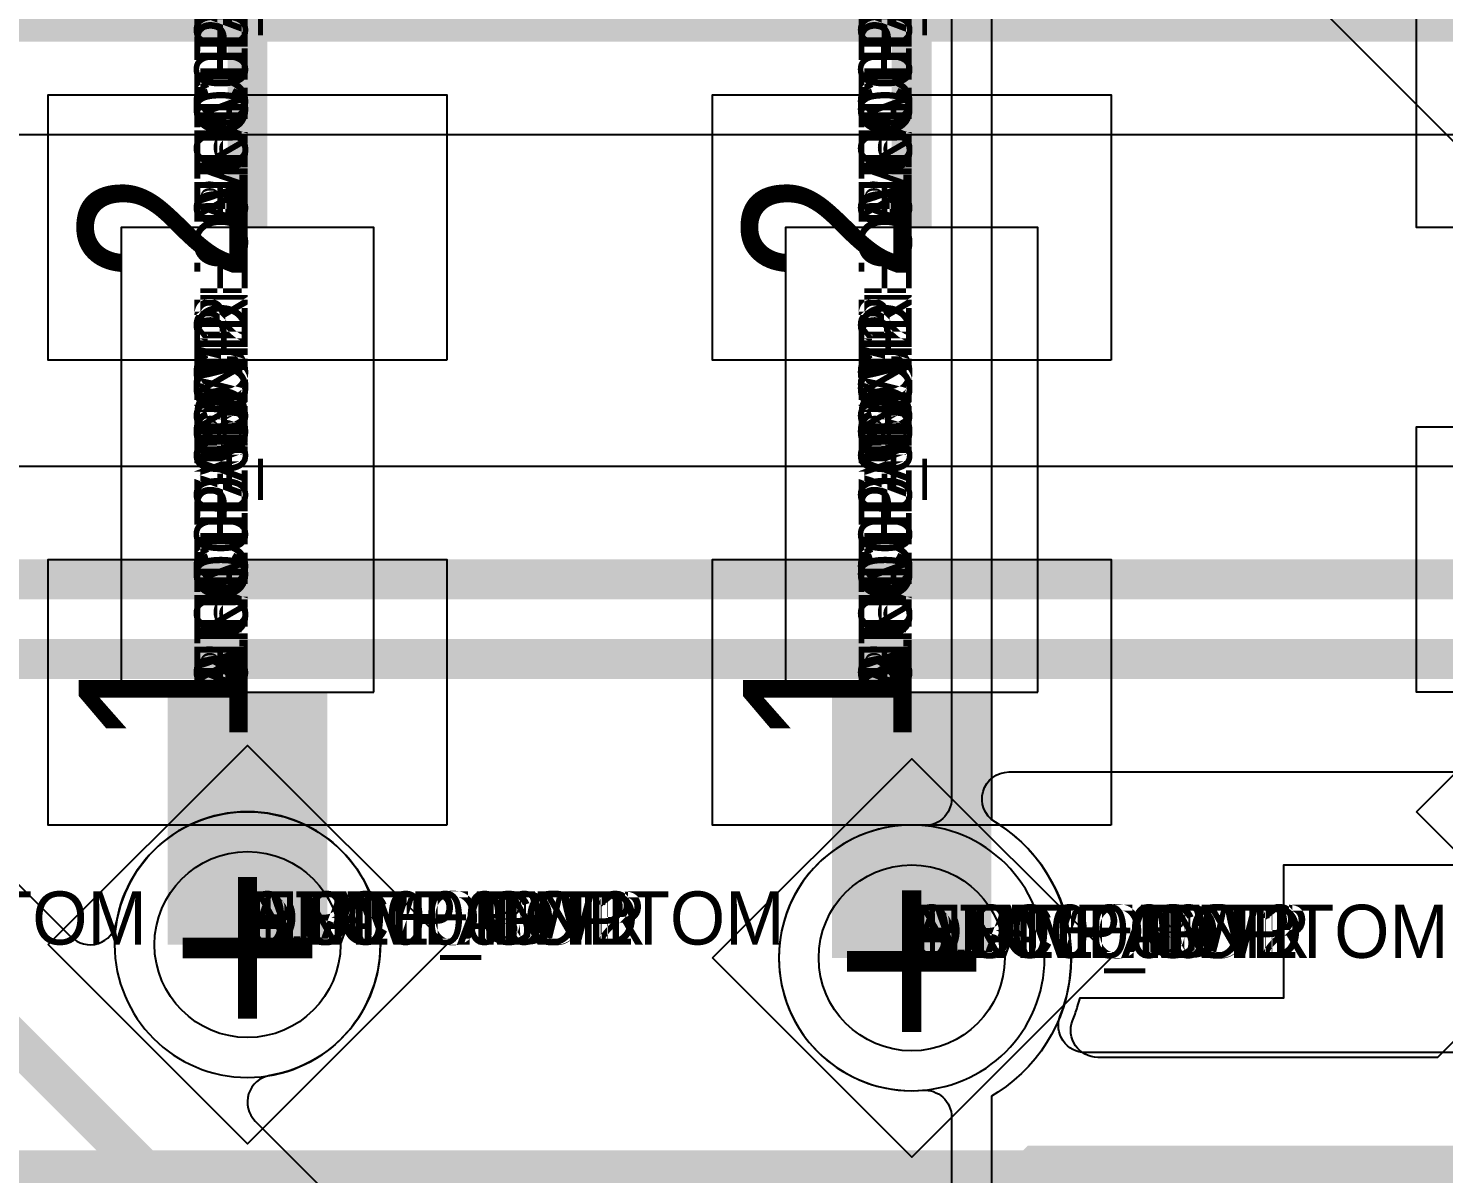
# Model space of a CAD drawing. Extents: x 0 to 323, y 0 to 320.
# Drawn here: x 33.33 to 38.65, y 71.09 to 75.4 of the extents above; entities that cross this region are included whole.
import ezdxf
from ezdxf.enums import TextEntityAlignment as Align

# ---------------------------------------------------------------- set-up
doc = ezdxf.new("R2010")
doc.units = 0
doc.header["$MEASUREMENT"] = 0
doc.layers.get('0').update_dxf_attribs({"linetype": 'CONTINUOUS'})
for name, color, linetype in [('CDN_FIGURES', 7, 'CONTINUOUS'), ('ETCH_BOTTOM', 7, 'CONTINUOUS'), ('ETCH_GND', 3, 'CONTINUOUS'), ('ETCH_INT1', 4, 'CONTINUOUS'), ('ETCH_INT2', 5, 'CONTINUOUS'), ('ETCH_PWR', 6, 'CONTINUOUS'), ('ETCH_TOP', 2, 'CONTINUOUS'), ('MANUFACTURING_NCLEGEND-1-6', 8, 'CONTINUOUS'), ('PACKAGE_GEOMETRY_ASSEMBLY_TOP', 11, 'CONTINUOUS'), ('PACKAGE_GEOMETRY_PIN_NUMBER', 9, 'CONTINUOUS')]:
    doc.layers.add(name, color=color, linetype=linetype)

# ---------------------------------------------------------------- blocks, each defined once
blk = doc.blocks.new('PAD_INFO')
for tag in ['SHAPE_TYPE', 'PAD_HEIGHT', 'PAD_LAYER', 'PAD_TYPE', 'PAD_WIDTH']:
    blk.add_attdef(tag, (0, 0), '', height=0.2)
at = {"flags": 2}
blk.add_attdef('CDN_TYPE', (0, 0), '', height=0.2, dxfattribs=at)
blk = doc.blocks.new('DRILL_INFO')
at = {"flags": 2}
blk.add_attdef('CDN_TYPE', (0, 0), '', height=0.2, dxfattribs=at)
for tag in ['FSHAPE', 'FCHAR', 'DRILL_HEIGHT', 'DIAMETER', 'PLATED', 'DRILL_WIDTH']:
    blk.add_attdef(tag, (0, 0), '', height=0.2)
blk = doc.blocks.new('VIA0700X0300')
at = {"layer": 'ETCH_BOTTOM'}
blk.add_circle((0, 0), 0.35, dxfattribs=at)
at = {"layer": 'ETCH_GND'}
blk.add_circle((0, 0), 0.35, dxfattribs=at)
at = {"layer": 'ETCH_INT1'}
blk.add_circle((0, 0), 0.35, dxfattribs=at)
at = {"layer": 'ETCH_INT2'}
blk.add_circle((0, 0), 0.35, dxfattribs=at)
at = {"layer": 'ETCH_PWR'}
blk.add_circle((0, 0), 0.35, dxfattribs=at)
at = {"layer": 'ETCH_TOP'}
blk.add_circle((0, 0), 0.35, dxfattribs=at)
ref = blk.add_blockref('PAD_INFO', (0, 0))
ref.add_attrib('PAD_LAYER', 'ETCH_TOP', (0, 0), dxfattribs={"height": 0.2})
ref.add_attrib('SHAPE_TYPE', 'NULL', (0, 0), dxfattribs={"height": 0.2})
ref.add_attrib('PAD_TYPE', 'ANTIPAD', (0, 0), dxfattribs={"height": 0.2})
ref.add_attrib('PAD_WIDTH', '0.000000', (0, 0), dxfattribs={"height": 0.2})
ref.add_attrib('PAD_HEIGHT', '0.000000', (0, 0), dxfattribs={"height": 0.2})
ref = blk.add_blockref('PAD_INFO', (0, 0))
ref.add_attrib('PAD_LAYER', 'ETCH_GND', (0, 0), dxfattribs={"height": 0.2})
ref.add_attrib('SHAPE_TYPE', 'NULL', (0, 0), dxfattribs={"height": 0.2})
ref.add_attrib('PAD_TYPE', 'ANTIPAD', (0, 0), dxfattribs={"height": 0.2})
ref.add_attrib('PAD_WIDTH', '0.000000', (0, 0), dxfattribs={"height": 0.2})
ref.add_attrib('PAD_HEIGHT', '0.000000', (0, 0), dxfattribs={"height": 0.2})
ref = blk.add_blockref('PAD_INFO', (0, 0))
ref.add_attrib('PAD_LAYER', 'ETCH_INT1', (0, 0), dxfattribs={"height": 0.2})
ref.add_attrib('SHAPE_TYPE', 'NULL', (0, 0), dxfattribs={"height": 0.2})
ref.add_attrib('PAD_TYPE', 'ANTIPAD', (0, 0), dxfattribs={"height": 0.2})
ref.add_attrib('PAD_WIDTH', '0.000000', (0, 0), dxfattribs={"height": 0.2})
ref.add_attrib('PAD_HEIGHT', '0.000000', (0, 0), dxfattribs={"height": 0.2})
ref = blk.add_blockref('PAD_INFO', (0, 0))
ref.add_attrib('PAD_LAYER', 'ETCH_INT2', (0, 0), dxfattribs={"height": 0.2})
ref.add_attrib('SHAPE_TYPE', 'NULL', (0, 0), dxfattribs={"height": 0.2})
ref.add_attrib('PAD_TYPE', 'ANTIPAD', (0, 0), dxfattribs={"height": 0.2})
ref.add_attrib('PAD_WIDTH', '0.000000', (0, 0), dxfattribs={"height": 0.2})
ref.add_attrib('PAD_HEIGHT', '0.000000', (0, 0), dxfattribs={"height": 0.2})
ref = blk.add_blockref('PAD_INFO', (0, 0))
ref.add_attrib('PAD_LAYER', 'ETCH_PWR', (0, 0), dxfattribs={"height": 0.2})
ref.add_attrib('SHAPE_TYPE', 'NULL', (0, 0), dxfattribs={"height": 0.2})
ref.add_attrib('PAD_TYPE', 'ANTIPAD', (0, 0), dxfattribs={"height": 0.2})
ref.add_attrib('PAD_WIDTH', '0.000000', (0, 0), dxfattribs={"height": 0.2})
ref.add_attrib('PAD_HEIGHT', '0.000000', (0, 0), dxfattribs={"height": 0.2})
ref = blk.add_blockref('PAD_INFO', (0, 0))
ref.add_attrib('PAD_LAYER', 'ETCH_BOTTOM', (0, 0), dxfattribs={"height": 0.2})
ref.add_attrib('SHAPE_TYPE', 'NULL', (0, 0), dxfattribs={"height": 0.2})
ref.add_attrib('PAD_TYPE', 'ANTIPAD', (0, 0), dxfattribs={"height": 0.2})
ref.add_attrib('PAD_WIDTH', '0.000000', (0, 0), dxfattribs={"height": 0.2})
ref.add_attrib('PAD_HEIGHT', '0.000000', (0, 0), dxfattribs={"height": 0.2})
ref = blk.add_blockref('PAD_INFO', (0, 0))
ref.add_attrib('PAD_LAYER', 'ETCH_TOP', (0, 0), dxfattribs={"height": 0.2})
ref.add_attrib('SHAPE_TYPE', 'NULL', (0, 0), dxfattribs={"height": 0.2})
ref.add_attrib('PAD_TYPE', 'THERMAL', (0, 0), dxfattribs={"height": 0.2})
ref.add_attrib('PAD_WIDTH', '0.000000', (0, 0), dxfattribs={"height": 0.2})
ref.add_attrib('PAD_HEIGHT', '0.000000', (0, 0), dxfattribs={"height": 0.2})
ref = blk.add_blockref('PAD_INFO', (0, 0))
ref.add_attrib('PAD_LAYER', 'ETCH_GND', (0, 0), dxfattribs={"height": 0.2})
ref.add_attrib('SHAPE_TYPE', 'NULL', (0, 0), dxfattribs={"height": 0.2})
ref.add_attrib('PAD_TYPE', 'THERMAL', (0, 0), dxfattribs={"height": 0.2})
ref.add_attrib('PAD_WIDTH', '0.000000', (0, 0), dxfattribs={"height": 0.2})
ref.add_attrib('PAD_HEIGHT', '0.000000', (0, 0), dxfattribs={"height": 0.2})
ref = blk.add_blockref('PAD_INFO', (0, 0))
ref.add_attrib('PAD_LAYER', 'ETCH_INT1', (0, 0), dxfattribs={"height": 0.2})
ref.add_attrib('SHAPE_TYPE', 'NULL', (0, 0), dxfattribs={"height": 0.2})
ref.add_attrib('PAD_TYPE', 'THERMAL', (0, 0), dxfattribs={"height": 0.2})
ref.add_attrib('PAD_WIDTH', '0.000000', (0, 0), dxfattribs={"height": 0.2})
ref.add_attrib('PAD_HEIGHT', '0.000000', (0, 0), dxfattribs={"height": 0.2})
ref = blk.add_blockref('PAD_INFO', (0, 0))
ref.add_attrib('PAD_LAYER', 'ETCH_INT2', (0, 0), dxfattribs={"height": 0.2})
ref.add_attrib('SHAPE_TYPE', 'NULL', (0, 0), dxfattribs={"height": 0.2})
ref.add_attrib('PAD_TYPE', 'THERMAL', (0, 0), dxfattribs={"height": 0.2})
ref.add_attrib('PAD_WIDTH', '0.000000', (0, 0), dxfattribs={"height": 0.2})
ref.add_attrib('PAD_HEIGHT', '0.000000', (0, 0), dxfattribs={"height": 0.2})
ref = blk.add_blockref('PAD_INFO', (0, 0))
ref.add_attrib('PAD_LAYER', 'ETCH_PWR', (0, 0), dxfattribs={"height": 0.2})
ref.add_attrib('SHAPE_TYPE', 'NULL', (0, 0), dxfattribs={"height": 0.2})
ref.add_attrib('PAD_TYPE', 'THERMAL', (0, 0), dxfattribs={"height": 0.2})
ref.add_attrib('PAD_WIDTH', '0.000000', (0, 0), dxfattribs={"height": 0.2})
ref.add_attrib('PAD_HEIGHT', '0.000000', (0, 0), dxfattribs={"height": 0.2})
ref = blk.add_blockref('PAD_INFO', (0, 0))
ref.add_attrib('PAD_LAYER', 'ETCH_BOTTOM', (0, 0), dxfattribs={"height": 0.2})
ref.add_attrib('SHAPE_TYPE', 'NULL', (0, 0), dxfattribs={"height": 0.2})
ref.add_attrib('PAD_TYPE', 'THERMAL', (0, 0), dxfattribs={"height": 0.2})
ref.add_attrib('PAD_WIDTH', '0.000000', (0, 0), dxfattribs={"height": 0.2})
ref.add_attrib('PAD_HEIGHT', '0.000000', (0, 0), dxfattribs={"height": 0.2})
ref = blk.add_blockref('PAD_INFO', (0, 0))
ref.add_attrib('PAD_LAYER', 'ETCH_TOP', (0, 0), dxfattribs={"height": 0.2})
ref.add_attrib('SHAPE_TYPE', 'CIRCLE', (0, 0), dxfattribs={"height": 0.2})
ref.add_attrib('PAD_TYPE', 'REGULAR', (0, 0), dxfattribs={"height": 0.2})
ref.add_attrib('PAD_WIDTH', '0.700000', (0, 0), dxfattribs={"height": 0.2})
ref.add_attrib('PAD_HEIGHT', '0.700000', (0, 0), dxfattribs={"height": 0.2})
ref = blk.add_blockref('PAD_INFO', (0, 0))
ref.add_attrib('PAD_LAYER', 'ETCH_GND', (0, 0), dxfattribs={"height": 0.2})
ref.add_attrib('SHAPE_TYPE', 'CIRCLE', (0, 0), dxfattribs={"height": 0.2})
ref.add_attrib('PAD_TYPE', 'REGULAR', (0, 0), dxfattribs={"height": 0.2})
ref.add_attrib('PAD_WIDTH', '0.700000', (0, 0), dxfattribs={"height": 0.2})
ref.add_attrib('PAD_HEIGHT', '0.700000', (0, 0), dxfattribs={"height": 0.2})
ref = blk.add_blockref('PAD_INFO', (0, 0))
ref.add_attrib('PAD_LAYER', 'ETCH_INT1', (0, 0), dxfattribs={"height": 0.2})
ref.add_attrib('SHAPE_TYPE', 'CIRCLE', (0, 0), dxfattribs={"height": 0.2})
ref.add_attrib('PAD_TYPE', 'REGULAR', (0, 0), dxfattribs={"height": 0.2})
ref.add_attrib('PAD_WIDTH', '0.700000', (0, 0), dxfattribs={"height": 0.2})
ref.add_attrib('PAD_HEIGHT', '0.700000', (0, 0), dxfattribs={"height": 0.2})
ref = blk.add_blockref('PAD_INFO', (0, 0))
ref.add_attrib('PAD_LAYER', 'ETCH_INT2', (0, 0), dxfattribs={"height": 0.2})
ref.add_attrib('SHAPE_TYPE', 'CIRCLE', (0, 0), dxfattribs={"height": 0.2})
ref.add_attrib('PAD_TYPE', 'REGULAR', (0, 0), dxfattribs={"height": 0.2})
ref.add_attrib('PAD_WIDTH', '0.700000', (0, 0), dxfattribs={"height": 0.2})
ref.add_attrib('PAD_HEIGHT', '0.700000', (0, 0), dxfattribs={"height": 0.2})
ref = blk.add_blockref('PAD_INFO', (0, 0))
ref.add_attrib('PAD_LAYER', 'ETCH_PWR', (0, 0), dxfattribs={"height": 0.2})
ref.add_attrib('SHAPE_TYPE', 'CIRCLE', (0, 0), dxfattribs={"height": 0.2})
ref.add_attrib('PAD_TYPE', 'REGULAR', (0, 0), dxfattribs={"height": 0.2})
ref.add_attrib('PAD_WIDTH', '0.700000', (0, 0), dxfattribs={"height": 0.2})
ref.add_attrib('PAD_HEIGHT', '0.700000', (0, 0), dxfattribs={"height": 0.2})
ref = blk.add_blockref('PAD_INFO', (0, 0))
ref.add_attrib('PAD_LAYER', 'ETCH_BOTTOM', (0, 0), dxfattribs={"height": 0.2})
ref.add_attrib('SHAPE_TYPE', 'CIRCLE', (0, 0), dxfattribs={"height": 0.2})
ref.add_attrib('PAD_TYPE', 'REGULAR', (0, 0), dxfattribs={"height": 0.2})
ref.add_attrib('PAD_WIDTH', '0.700000', (0, 0), dxfattribs={"height": 0.2})
ref.add_attrib('PAD_HEIGHT', '0.700000', (0, 0), dxfattribs={"height": 0.2})
ref = blk.add_blockref('DRILL_INFO', (0, 0))
ref.add_attrib('DIAMETER', '0.300000', (0, 0), dxfattribs={"height": 0.2})
ref.add_attrib('PLATED', 'PLATED', (0, 0), dxfattribs={"height": 0.2})
ref.add_attrib('FSHAPE', 'DIAMOND', (0, 0), dxfattribs={"height": 0.2})
ref.add_attrib('FCHAR', '+', (0, 0), dxfattribs={"height": 0.2})
ref.add_attrib('DRILL_WIDTH', '1.500000', (0, 0), dxfattribs={"height": 0.2})
ref.add_attrib('DRILL_HEIGHT', '1.500000', (0, 0), dxfattribs={"height": 0.2})
for tag in ['CDN_TYPE', 'PIN']:
    blk.add_attdef(tag, (0, 0), '', height=0.2)
at = {"flags": 2}
for tag in ['PSTKNAME', 'BBV']:
    blk.add_attdef(tag, (0, 0), '', height=0.2, dxfattribs=at)
blk = doc.blocks.new('FIGURE_DIAMOND')
at = {"layer": 'CDN_FIGURES'}
blk.add_lwpolyline([(-0.5, 0), (0, 0.5), (0.5, 0), (0, -0.5)], close=True, dxfattribs=at)
blk = doc.blocks.new('RC1000X1500TS')
at = {"layer": 'ETCH_TOP'}
blk.add_lwpolyline([(-0.5, -0.75), (-0.5, 0.75), (0.5, 0.75), (0.5, -0.75)], close=True, dxfattribs=at)
ref = blk.add_blockref('PAD_INFO', (0, 0))
ref.add_attrib('PAD_LAYER', 'ETCH_TOP', (0, 0), dxfattribs={"height": 0.2})
ref.add_attrib('SHAPE_TYPE', 'NULL', (0, 0), dxfattribs={"height": 0.2})
ref.add_attrib('PAD_TYPE', 'ANTIPAD', (0, 0), dxfattribs={"height": 0.2})
ref.add_attrib('PAD_WIDTH', '0.000000', (0, 0), dxfattribs={"height": 0.2})
ref.add_attrib('PAD_HEIGHT', '0.000000', (0, 0), dxfattribs={"height": 0.2})
ref = blk.add_blockref('PAD_INFO', (0, 0))
ref.add_attrib('PAD_LAYER', 'ETCH_GND', (0, 0), dxfattribs={"height": 0.2})
ref.add_attrib('SHAPE_TYPE', 'NULL', (0, 0), dxfattribs={"height": 0.2})
ref.add_attrib('PAD_TYPE', 'ANTIPAD', (0, 0), dxfattribs={"height": 0.2})
ref.add_attrib('PAD_WIDTH', '0.000000', (0, 0), dxfattribs={"height": 0.2})
ref.add_attrib('PAD_HEIGHT', '0.000000', (0, 0), dxfattribs={"height": 0.2})
ref = blk.add_blockref('PAD_INFO', (0, 0))
ref.add_attrib('PAD_LAYER', 'ETCH_INT1', (0, 0), dxfattribs={"height": 0.2})
ref.add_attrib('SHAPE_TYPE', 'NULL', (0, 0), dxfattribs={"height": 0.2})
ref.add_attrib('PAD_TYPE', 'ANTIPAD', (0, 0), dxfattribs={"height": 0.2})
ref.add_attrib('PAD_WIDTH', '0.000000', (0, 0), dxfattribs={"height": 0.2})
ref.add_attrib('PAD_HEIGHT', '0.000000', (0, 0), dxfattribs={"height": 0.2})
ref = blk.add_blockref('PAD_INFO', (0, 0))
ref.add_attrib('PAD_LAYER', 'ETCH_INT2', (0, 0), dxfattribs={"height": 0.2})
ref.add_attrib('SHAPE_TYPE', 'NULL', (0, 0), dxfattribs={"height": 0.2})
ref.add_attrib('PAD_TYPE', 'ANTIPAD', (0, 0), dxfattribs={"height": 0.2})
ref.add_attrib('PAD_WIDTH', '0.000000', (0, 0), dxfattribs={"height": 0.2})
ref.add_attrib('PAD_HEIGHT', '0.000000', (0, 0), dxfattribs={"height": 0.2})
ref = blk.add_blockref('PAD_INFO', (0, 0))
ref.add_attrib('PAD_LAYER', 'ETCH_PWR', (0, 0), dxfattribs={"height": 0.2})
ref.add_attrib('SHAPE_TYPE', 'NULL', (0, 0), dxfattribs={"height": 0.2})
ref.add_attrib('PAD_TYPE', 'ANTIPAD', (0, 0), dxfattribs={"height": 0.2})
ref.add_attrib('PAD_WIDTH', '0.000000', (0, 0), dxfattribs={"height": 0.2})
ref.add_attrib('PAD_HEIGHT', '0.000000', (0, 0), dxfattribs={"height": 0.2})
ref = blk.add_blockref('PAD_INFO', (0, 0))
ref.add_attrib('PAD_LAYER', 'ETCH_BOTTOM', (0, 0), dxfattribs={"height": 0.2})
ref.add_attrib('SHAPE_TYPE', 'NULL', (0, 0), dxfattribs={"height": 0.2})
ref.add_attrib('PAD_TYPE', 'ANTIPAD', (0, 0), dxfattribs={"height": 0.2})
ref.add_attrib('PAD_WIDTH', '0.000000', (0, 0), dxfattribs={"height": 0.2})
ref.add_attrib('PAD_HEIGHT', '0.000000', (0, 0), dxfattribs={"height": 0.2})
ref = blk.add_blockref('PAD_INFO', (0, 0))
ref.add_attrib('PAD_LAYER', 'ETCH_TOP', (0, 0), dxfattribs={"height": 0.2})
ref.add_attrib('SHAPE_TYPE', 'NULL', (0, 0), dxfattribs={"height": 0.2})
ref.add_attrib('PAD_TYPE', 'THERMAL', (0, 0), dxfattribs={"height": 0.2})
ref.add_attrib('PAD_WIDTH', '0.000000', (0, 0), dxfattribs={"height": 0.2})
ref.add_attrib('PAD_HEIGHT', '0.000000', (0, 0), dxfattribs={"height": 0.2})
ref = blk.add_blockref('PAD_INFO', (0, 0))
ref.add_attrib('PAD_LAYER', 'ETCH_GND', (0, 0), dxfattribs={"height": 0.2})
ref.add_attrib('SHAPE_TYPE', 'NULL', (0, 0), dxfattribs={"height": 0.2})
ref.add_attrib('PAD_TYPE', 'THERMAL', (0, 0), dxfattribs={"height": 0.2})
ref.add_attrib('PAD_WIDTH', '0.000000', (0, 0), dxfattribs={"height": 0.2})
ref.add_attrib('PAD_HEIGHT', '0.000000', (0, 0), dxfattribs={"height": 0.2})
ref = blk.add_blockref('PAD_INFO', (0, 0))
ref.add_attrib('PAD_LAYER', 'ETCH_INT1', (0, 0), dxfattribs={"height": 0.2})
ref.add_attrib('SHAPE_TYPE', 'NULL', (0, 0), dxfattribs={"height": 0.2})
ref.add_attrib('PAD_TYPE', 'THERMAL', (0, 0), dxfattribs={"height": 0.2})
ref.add_attrib('PAD_WIDTH', '0.000000', (0, 0), dxfattribs={"height": 0.2})
ref.add_attrib('PAD_HEIGHT', '0.000000', (0, 0), dxfattribs={"height": 0.2})
ref = blk.add_blockref('PAD_INFO', (0, 0))
ref.add_attrib('PAD_LAYER', 'ETCH_INT2', (0, 0), dxfattribs={"height": 0.2})
ref.add_attrib('SHAPE_TYPE', 'NULL', (0, 0), dxfattribs={"height": 0.2})
ref.add_attrib('PAD_TYPE', 'THERMAL', (0, 0), dxfattribs={"height": 0.2})
ref.add_attrib('PAD_WIDTH', '0.000000', (0, 0), dxfattribs={"height": 0.2})
ref.add_attrib('PAD_HEIGHT', '0.000000', (0, 0), dxfattribs={"height": 0.2})
ref = blk.add_blockref('PAD_INFO', (0, 0))
ref.add_attrib('PAD_LAYER', 'ETCH_PWR', (0, 0), dxfattribs={"height": 0.2})
ref.add_attrib('SHAPE_TYPE', 'NULL', (0, 0), dxfattribs={"height": 0.2})
ref.add_attrib('PAD_TYPE', 'THERMAL', (0, 0), dxfattribs={"height": 0.2})
ref.add_attrib('PAD_WIDTH', '0.000000', (0, 0), dxfattribs={"height": 0.2})
ref.add_attrib('PAD_HEIGHT', '0.000000', (0, 0), dxfattribs={"height": 0.2})
ref = blk.add_blockref('PAD_INFO', (0, 0))
ref.add_attrib('PAD_LAYER', 'ETCH_BOTTOM', (0, 0), dxfattribs={"height": 0.2})
ref.add_attrib('SHAPE_TYPE', 'NULL', (0, 0), dxfattribs={"height": 0.2})
ref.add_attrib('PAD_TYPE', 'THERMAL', (0, 0), dxfattribs={"height": 0.2})
ref.add_attrib('PAD_WIDTH', '0.000000', (0, 0), dxfattribs={"height": 0.2})
ref.add_attrib('PAD_HEIGHT', '0.000000', (0, 0), dxfattribs={"height": 0.2})
ref = blk.add_blockref('PAD_INFO', (0, 0))
ref.add_attrib('PAD_LAYER', 'ETCH_GND', (0, 0), dxfattribs={"height": 0.2})
ref.add_attrib('SHAPE_TYPE', 'NULL', (0, 0), dxfattribs={"height": 0.2})
ref.add_attrib('PAD_TYPE', 'REGULAR', (0, 0), dxfattribs={"height": 0.2})
ref.add_attrib('PAD_WIDTH', '0.000000', (0, 0), dxfattribs={"height": 0.2})
ref.add_attrib('PAD_HEIGHT', '0.000000', (0, 0), dxfattribs={"height": 0.2})
ref = blk.add_blockref('PAD_INFO', (0, 0))
ref.add_attrib('PAD_LAYER', 'ETCH_INT1', (0, 0), dxfattribs={"height": 0.2})
ref.add_attrib('SHAPE_TYPE', 'NULL', (0, 0), dxfattribs={"height": 0.2})
ref.add_attrib('PAD_TYPE', 'REGULAR', (0, 0), dxfattribs={"height": 0.2})
ref.add_attrib('PAD_WIDTH', '0.000000', (0, 0), dxfattribs={"height": 0.2})
ref.add_attrib('PAD_HEIGHT', '0.000000', (0, 0), dxfattribs={"height": 0.2})
ref = blk.add_blockref('PAD_INFO', (0, 0))
ref.add_attrib('PAD_LAYER', 'ETCH_INT2', (0, 0), dxfattribs={"height": 0.2})
ref.add_attrib('SHAPE_TYPE', 'NULL', (0, 0), dxfattribs={"height": 0.2})
ref.add_attrib('PAD_TYPE', 'REGULAR', (0, 0), dxfattribs={"height": 0.2})
ref.add_attrib('PAD_WIDTH', '0.000000', (0, 0), dxfattribs={"height": 0.2})
ref.add_attrib('PAD_HEIGHT', '0.000000', (0, 0), dxfattribs={"height": 0.2})
ref = blk.add_blockref('PAD_INFO', (0, 0))
ref.add_attrib('PAD_LAYER', 'ETCH_PWR', (0, 0), dxfattribs={"height": 0.2})
ref.add_attrib('SHAPE_TYPE', 'NULL', (0, 0), dxfattribs={"height": 0.2})
ref.add_attrib('PAD_TYPE', 'REGULAR', (0, 0), dxfattribs={"height": 0.2})
ref.add_attrib('PAD_WIDTH', '0.000000', (0, 0), dxfattribs={"height": 0.2})
ref.add_attrib('PAD_HEIGHT', '0.000000', (0, 0), dxfattribs={"height": 0.2})
ref = blk.add_blockref('PAD_INFO', (0, 0))
ref.add_attrib('PAD_LAYER', 'ETCH_BOTTOM', (0, 0), dxfattribs={"height": 0.2})
ref.add_attrib('SHAPE_TYPE', 'NULL', (0, 0), dxfattribs={"height": 0.2})
ref.add_attrib('PAD_TYPE', 'REGULAR', (0, 0), dxfattribs={"height": 0.2})
ref.add_attrib('PAD_WIDTH', '0.000000', (0, 0), dxfattribs={"height": 0.2})
ref.add_attrib('PAD_HEIGHT', '0.000000', (0, 0), dxfattribs={"height": 0.2})
ref = blk.add_blockref('DRILL_INFO', (0, 0))
ref.add_attrib('DIAMETER', '0.000000', (0, 0), dxfattribs={"height": 0.2})
ref.add_attrib('PLATED', 'PLATED', (0, 0), dxfattribs={"height": 0.2})
ref.add_attrib('FSHAPE', 'NULL', (0, 0), dxfattribs={"height": 0.2})
ref.add_attrib('DRILL_WIDTH', '0.000000', (0, 0), dxfattribs={"height": 0.2})
ref.add_attrib('DRILL_HEIGHT', '0.000000', (0, 0), dxfattribs={"height": 0.2})
ref = blk.add_blockref('PAD_INFO', (0, 0))
ref.add_attrib('PAD_LAYER', 'ETCH_TOP', (0, 0), dxfattribs={"height": 0.2})
ref.add_attrib('SHAPE_TYPE', 'RECTANGLE', (0, 0), dxfattribs={"height": 0.2})
ref.add_attrib('PAD_TYPE', 'REGULAR', (0, 0), dxfattribs={"height": 0.2})
ref.add_attrib('PAD_WIDTH', '1.000000', (0, 0), dxfattribs={"height": 0.2})
ref.add_attrib('PAD_HEIGHT', '1.500000', (0, 0), dxfattribs={"height": 0.2})
for tag in ['CDN_TYPE', 'PIN']:
    blk.add_attdef(tag, (0, 0), '', height=0.2)
at = {"flags": 2}
for tag in ['PSTKNAME', 'BBV']:
    blk.add_attdef(tag, (0, 0), '', height=0.2, dxfattribs=at)
blk = doc.blocks.new('F56')
at = {"layer": 'PACKAGE_GEOMETRY_ASSEMBLY_TOP'}
blk.add_lwpolyline([(0, -0.475), (1.75, -0.475), (1.75, 0.475), (0, 0.475)], close=True, dxfattribs=at)
at = {"layer": 'ETCH_TOP'}
ref = blk.add_blockref('RC1000X1500TS', (0, 0), dxfattribs=at)
ref.add_attrib('CDN_TYPE', 'PIN', (0, 0), dxfattribs={"height": 0.2})
ref.add_attrib('PIN', '1', (0, 0), dxfattribs={"height": 0.2})
ref = blk.add_blockref('RC1000X1500TS', (1.75, 0), dxfattribs=at)
ref.add_attrib('CDN_TYPE', 'PIN', (0, 0), dxfattribs={"height": 0.2})
ref.add_attrib('PIN', '2', (0, 0), dxfattribs={"height": 0.2})
at = {"flags": 2}
for tag in ['SYMBOL_TYPE', 'CDN_TYPE', 'REFDES']:
    blk.add_attdef(tag, (0, 0), '', height=0.2, dxfattribs=at)

msp = doc.modelspace()

# ---------------------------------------------------------------- linework, layer by layer
at = {"layer": 'ETCH_BOTTOM'}
for points in [[(89.35, 52.25, 0.15, 0.15, 0), (89.35, 53.1867, 0.15, 0.15, 0), (90.825, 54.6617, 0.15, 0.15, 0), (90.825, 59.8617, 0.15, 0.15, 0), (93.075, 62.1117, 0.15, 0.15, 0), (93.075, 62.5882, 0.15, 0.15, 0), (92.25, 63.4132, 0.15, 0.15, 0), (91.2841, 64.379, 0.15, 0.15, 0), (90.4618, 64.379, 0.15, 0.15, 0), (83.0158, 71.825, 0.15, 0.15, 0), (56.5383, 71.825, 0.15, 0.15, 0), (56.2883, 71.575, 0.15, 0.15, 0), (55.8117, 71.575, 0.15, 0.15, 0), (51.9617, 75.425, 0.15, 0.15, 0), (27.3254, 75.425, 0.15, 0.15, 0), (21.8074, 69.907, 0.15, 0.15, 0), (21.243, 69.907, 0.15, 0.15, 0)], [(65.7, 69.55, 0.15, 0.15, 0), (63.975, 71.275, 0.15, 0.15, 0), (55.6874, 71.275, 0.15, 0.15, 0), (53.7374, 73.225, 0.15, 0.15, 0), (42.7883, 73.225, 0.15, 0.15, 0), (42.6383, 73.075, 0.15, 0.15, 0), (39.9126, 73.075, 0.15, 0.15, 0), (39.6626, 73.325, 0.15, 0.15, 0), (25.6497, 73.325, 0.15, 0.15, 0), (21.7937, 69.469, 0.15, 0.15, 0), (21.6934, 69.469, 0.15, 0.15, 0), (21.5564, 69.332, 0.15, 0.15, 0), (21.0047, 69.332, 0.15, 0.15, 0), (20.5037, 69.833, 0.15, 0.15, 0), (19.617, 69.833, 0.15, 0.15, 0)], [(13.926, 68.726, 0.15, 0.15, 0), (14.479, 68.173, 0.15, 0.15, 0), (15.7903, 68.173, 0.15, 0.15, 0), (16.8123, 69.195, 0.15, 0.15, 0), (20.6683, 69.195, 0.15, 0.15, 0), (20.8313, 69.032, 0.15, 0.15, 0), (21.6807, 69.032, 0.15, 0.15, 0), (21.8177, 69.169, 0.15, 0.15, 0), (22.2943, 69.169, 0.15, 0.15, 0), (22.3073, 69.156, 0.15, 0.15, 0), (23.1073, 69.156, 0.15, 0.15, 0), (26.9763, 73.025, 0.15, 0.15, 0), (39.5383, 73.025, 0.15, 0.15, 0), (40.1133, 72.45, 0.15, 0.15, 0), (43.2, 72.45, 0.15, 0.15, 0), (46.1, 69.55, 0.15, 0.15, 0), (58.15, 69.55, 0.15, 0.15, 0)], [(86.7, 52.45, 0.15, 0.15, 0), (85.6209, 53.529, 0.15, 0.15, 0), (81.029, 53.529, 0.15, 0.15, 0), (78.879, 51.379, 0.15, 0.15, 0), (58.071, 51.379, 0.15, 0.15, 0), (57.25, 52.2, 0.15, 0.15, 0), (56.3868, 52.2, 0.15, 0.15, 0), (55.6, 52.9868, 0.15, 0.15, 0), (55.6, 58.1456, 0.15, 0.15, 0), (46.4556, 67.29, 0.15, 0.15, 0), (46.2078, 67.29, 0.15, 0.15, 0), (45.871, 67.6268, 0.15, 0.15, 0), (45.871, 68.6791, 0.15, 0.15, 0), (43.87, 70.6802, 0.15, 0.15, 0), (43.4322, 71.118, 0.15, 0.15, 0), (37.118, 71.118, 0.15, 0.15, 0), (37, 71, 0.15, 0.15, 0), (25.4367, 71, 0.15, 0.15, 0), (23.0307, 68.594, 0.15, 0.15, 0), (22.056, 68.594, 0.15, 0.15, 0)]]:
    msp.add_lwpolyline(points, format="xyseb", dxfattribs=at)
for points in [[(40.0887, 73.5001), (39.8387, 73.7501), (26.4965, 73.7501, -0.668179), (26.4248, 73.9232), (27.5015, 74.9999), (44.6002, 74.9999, -0.434609), (44.7013, 74.8915, 1.071716), (45.8987, 74.8915, -0.434609), (45.9998, 74.9999), (51.7856, 74.9999), (52.9623, 73.8232, -0.668179), (52.8906, 73.6501), (42.6122, 73.6501), (42.4622, 73.5001)], [(37.3033, 71.5431, -0.528077), (37.2089, 71.6814, 0.36359), (36.963, 72.412, -0.757335), (37.0159, 72.5999), (39.3622, 72.5999), (39.9372, 72.0249), (43.0239, 72.0249), (43.3326, 71.7162, -0.668179), (43.2609, 71.5431)]]:
    msp.add_lwpolyline(points, format="xyb", close=True, dxfattribs=at)
at = {"layer": 'ETCH_GND'}
for points in [[(34.6501, 71.95, 1), (33.6499, 71.95, 1)], [(37.1501, 71.9, 1), (36.1499, 71.9, 1)]]:
    msp.add_lwpolyline(points, format="xyb", close=True, dxfattribs=at)
at = {"layer": 'ETCH_INT1'}
for points in [[(36.8, 82.9492), (36.8, 72.4995, -0.438438), (36.6904, 72.3985, 1.084322), (36.6904, 71.4015, -0.438438), (36.8, 71.3005), (36.8, 68.5), (32.45, 64.15), (28.1, 64.15), (27.25, 65), (27.25, 75.9355, -0.513691), (27.384, 76.0315, 1.396248), (27.384, 76.9785, -0.513691), (27.25, 77.0745), (27.25, 78.4066, -0.462913), (27.368, 78.5067, 1.180185)], [(36.9501, 82.6502), (36.9501, 72.4205), (36.9735, 72.4055, -0.547284), (36.9735, 71.3945), (36.9501, 71.3795), (36.9501, 68.4378), (32.5122, 63.9999), (28.0378, 63.9999), (27.0999, 64.9378), (27.0999, 76.1021), (27.0878, 76.1163, -0.367635), (27.0878, 76.8937), (27.0999, 76.9079), (27.0999, 78.512)]]:
    msp.add_lwpolyline(points, format="xyb", dxfattribs=at)
msp.add_lwpolyline([(34.6501, 71.95, 1), (33.6499, 71.95, 1)], format="xyb", close=True, dxfattribs=at)
at = {"layer": 'ETCH_INT2'}
for points, format in [([(23.4, 92.7, 0.15, 0.15, 0), (23.4, 84.1633, 0.15, 0.15, 0), (23.325, 84.0883, 0.15, 0.15, 0), (23.325, 81.5383, 0.15, 0.15, 0), (43.87, 60.9933, 0.15, 0.15, 0), (43.87, 59.9169, 0.15, 0.15, 0), (45.875, 57.9118, 0.15, 0.15, 0), (51.8642, 51.9226, 0.15, 0.15, 0), (53.0393, 51.9226, 0.15, 0.15, 0), (53.5829, 51.379, 0.15, 0.15, 0), (58.9382, 51.379, 0.15, 0.15, 0), (59.275, 51.7158, 0.15, 0.15, 0), (59.275, 54.475, 0.15, 0.15, 0), (59.7, 54.9, 0.15, 0.15, 0)], "xyseb"), ([(23.9876, 81.4769), (33.4853, 71.9792, 0.608918), (33.657, 72.0339, -1.935052), (34.2339, 71.457, 0.608918), (34.1792, 71.2853), (44.2951, 61.1694), (44.2951, 60.093), (52.0403, 52.3477)], "xyb"), ([(51.8479, 64.522, -0.244), (51.3878, 64.4993), (51.3778, 64.5039), (48.322, 64.5039), (45.3959, 67.43), (45.3959, 68.5532), (43.825, 70.1241, 0.419943), (43.6802, 70.1227, -0.953394), (42.881, 70.7229), (42.9045, 70.7576), (32.8122, 80.8499)], "xyb")]:
    msp.add_lwpolyline(points, format=format, dxfattribs=at)
msp.add_lwpolyline([(37.1501, 71.9, 1), (36.1499, 71.9, 1)], format="xyb", close=True, dxfattribs=at)
at = {"layer": 'ETCH_TOP'}
for points, format in [([(36.65, 74.65, 0.15, 0.15, 0), (36.65, 76.4, 0.15, 0.15, 0), (35.25, 77.8, 0.15, 0.15, 0), (35.25, 78.4243, 0.15, 0.15, 0), (33.4243, 80.25, 0.15, 0.15, 0), (32.15, 80.25, 0.15, 0.15, 0), (32.1, 80.3, 0.15, 0.15, 0)], "xyseb"), ([(32.1, 79.65, 0.15, 0.15, 0), (32.2, 79.55, 0.15, 0.15, 0), (33.7, 79.55, 0.15, 0.15, 0), (34.15, 79.1, 0.15, 0.15, 0), (34.15, 74.65, 0.15, 0.15, 0)], "xyseb"), ([(58.678, 67.704, 0.15, 0.15, 0), (58.65, 67.732, 0.15, 0.15, 0), (58.65, 68.85, 0.15, 0.15, 0), (59.675, 69.875, 0.15, 0.15, 0), (59.675, 74.3882, 0.15, 0.15, 0), (58.9882, 75.075, 0.15, 0.15, 0), (48.975, 75.075, 0.15, 0.15, 0), (45.6, 71.7, 0.15, 0.15, 0), (41.6624, 71.7, 0.15, 0.15, 0), (41.0624, 71.1, 0.15, 0.15, 0), (40.1656, 71.1, 0.15, 0.15, 0), (39.8476, 71.418, 0.15, 0.15, 0), (39.1224, 71.418, 0.15, 0.15, 0), (38.8044, 71.1, 0.15, 0.15, 0), (30.0125, 71.1, 0.15, 0.15, 0), (26.1625, 67.25, 0.15, 0.15, 0), (24.15, 67.25, 0.15, 0.15, 0), (20.725, 63.825, 0.15, 0.15, 0), (18.0138, 63.825, 0.15, 0.15, 0), (13.113, 68.7258, 0.15, 0.15, 0), (13.113, 69.763, 0.15, 0.15, 0)], "xyseb"), ([(34.15, 72.9, 0.6, 0.6, 0), (34.15, 71.95, 0.6, 0.6, 0)], "xyseb"), ([(36.65, 72.9, 0.6, 0.6, 0), (36.65, 71.9, 0.6, 0.6, 0)], "xyseb"), ([(38.9463, 71.8431), (38.6283, 71.5251), (37.35, 71.5251, -0.527962), (37.2555, 71.6634, 0.020465), (37.2728, 71.7137), (37.2837, 71.7499), (38.0501, 71.7499), (38.0501, 72.2499), (40.7001, 72.2499)], "xyb")]:
    msp.add_lwpolyline(points, format=format, dxfattribs=at)

# ---------------------------------------------------------------- block references
at = {"rotation": 90}
for p in [(39.3, 73.4), (36.65, 72.9), (34.15, 72.9)]:
    msp.add_blockref('F56', p, dxfattribs=at)
at = {"layer": 'ETCH_TOP'}
for p in [(31.75, 71.95), (34.15, 71.95), (36.65, 71.9)]:
    msp.add_blockref('VIA0700X0300', p, dxfattribs=at)
at = {"layer": 'MANUFACTURING_NCLEGEND-1-6', "xscale": 1.5, "yscale": 1.5}
for p in [(39.3, 72.45), (34.15, 71.95), (36.65, 71.9)]:
    msp.add_blockref('FIGURE_DIAMOND', p, dxfattribs=at)

# ---------------------------------------------------------------- texts
at = {"layer": 'MANUFACTURING_NCLEGEND-1-6'}
for p in [(34.15, 71.95), (36.65, 71.9)]:
    msp.add_text('+', height=0.75, dxfattribs=at).set_placement(p, align=Align.MIDDLE_CENTER)
at = {"layer": 'PACKAGE_GEOMETRY_PIN_NUMBER', "width": 0.88}
for s, p in [('2', (34.15, 74.65)), ('2', (36.65, 74.65)), ('1', (34.15, 72.9)), ('1', (36.65, 72.9))]:
    msp.add_text(s, height=0.635, rotation=90, dxfattribs=at).set_placement(p, align=Align.CENTER)

doc.saveas('drawing.dxf')
